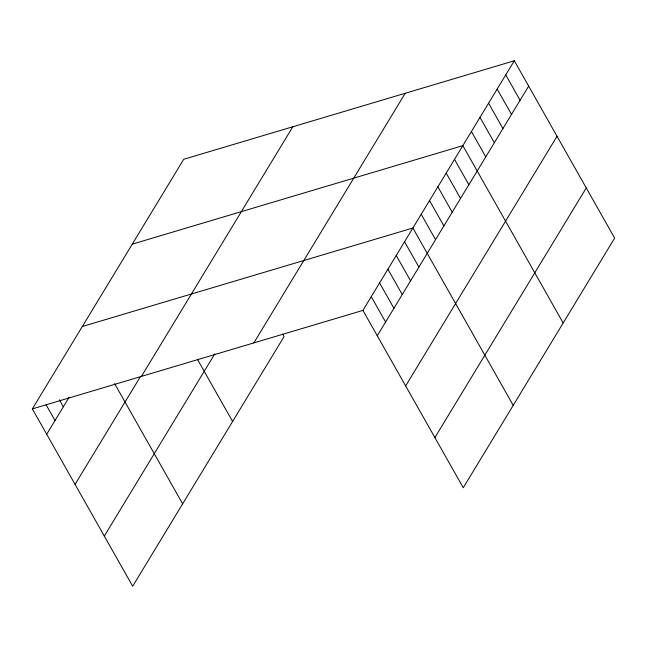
<?xml version="1.0" encoding="UTF-8"?>
<svg xmlns="http://www.w3.org/2000/svg" width="647" height="647" viewBox="0 0 647 647"><rect width="100%" height="100%" fill="white"/><g stroke="black" fill="none" stroke-linecap="round" stroke-linejoin="round"><path stroke-width="0.97" d="M282.658 334.095L284.073 336.602L132.684 586.231L32.35 408.896L183.74 159.267L514.316 60.769L614.65 238.104L463.26 487.733L362.927 310.398L514.316 60.769M46.697 434.25L69.075 397.347M75.068 484.401L140.642 376.279M141.442 376.392L292.832 126.763M104.304 536.08L214.82 353.844M253.834 342.902L405.224 93.273M377.274 335.753L528.664 86.124M405.645 385.911L557.035 136.274M434.881 437.582L586.271 187.953M132.271 244.137L462.848 145.64L563.173 322.982M82.306 326.517L412.883 228.019L513.217 405.362M32.35 408.896L362.927 310.398M505.736 74.915L520.083 100.269M497.163 89.06L511.502 114.414M488.582 103.205L502.929 128.559M480.001 117.35L494.348 142.704M471.42 131.495L485.768 156.849M454.517 159.372L468.865 184.727M446.187 173.105L460.535 198.459M437.865 186.829L452.213 212.184M429.535 200.562L443.882 225.916M421.213 214.286L435.552 239.649M404.561 241.752L418.9 267.106M396.231 255.476L410.578 280.83M387.909 269.209L402.248 294.563M379.579 282.941L393.926 308.296M371.249 296.666L385.596 322.02M197.4 359.263L232.605 421.48M114.624 383.639L182.64 503.851M59.395 399.797L63.349 406.785M46.115 404.779L55.019 420.518"/></g></svg>
